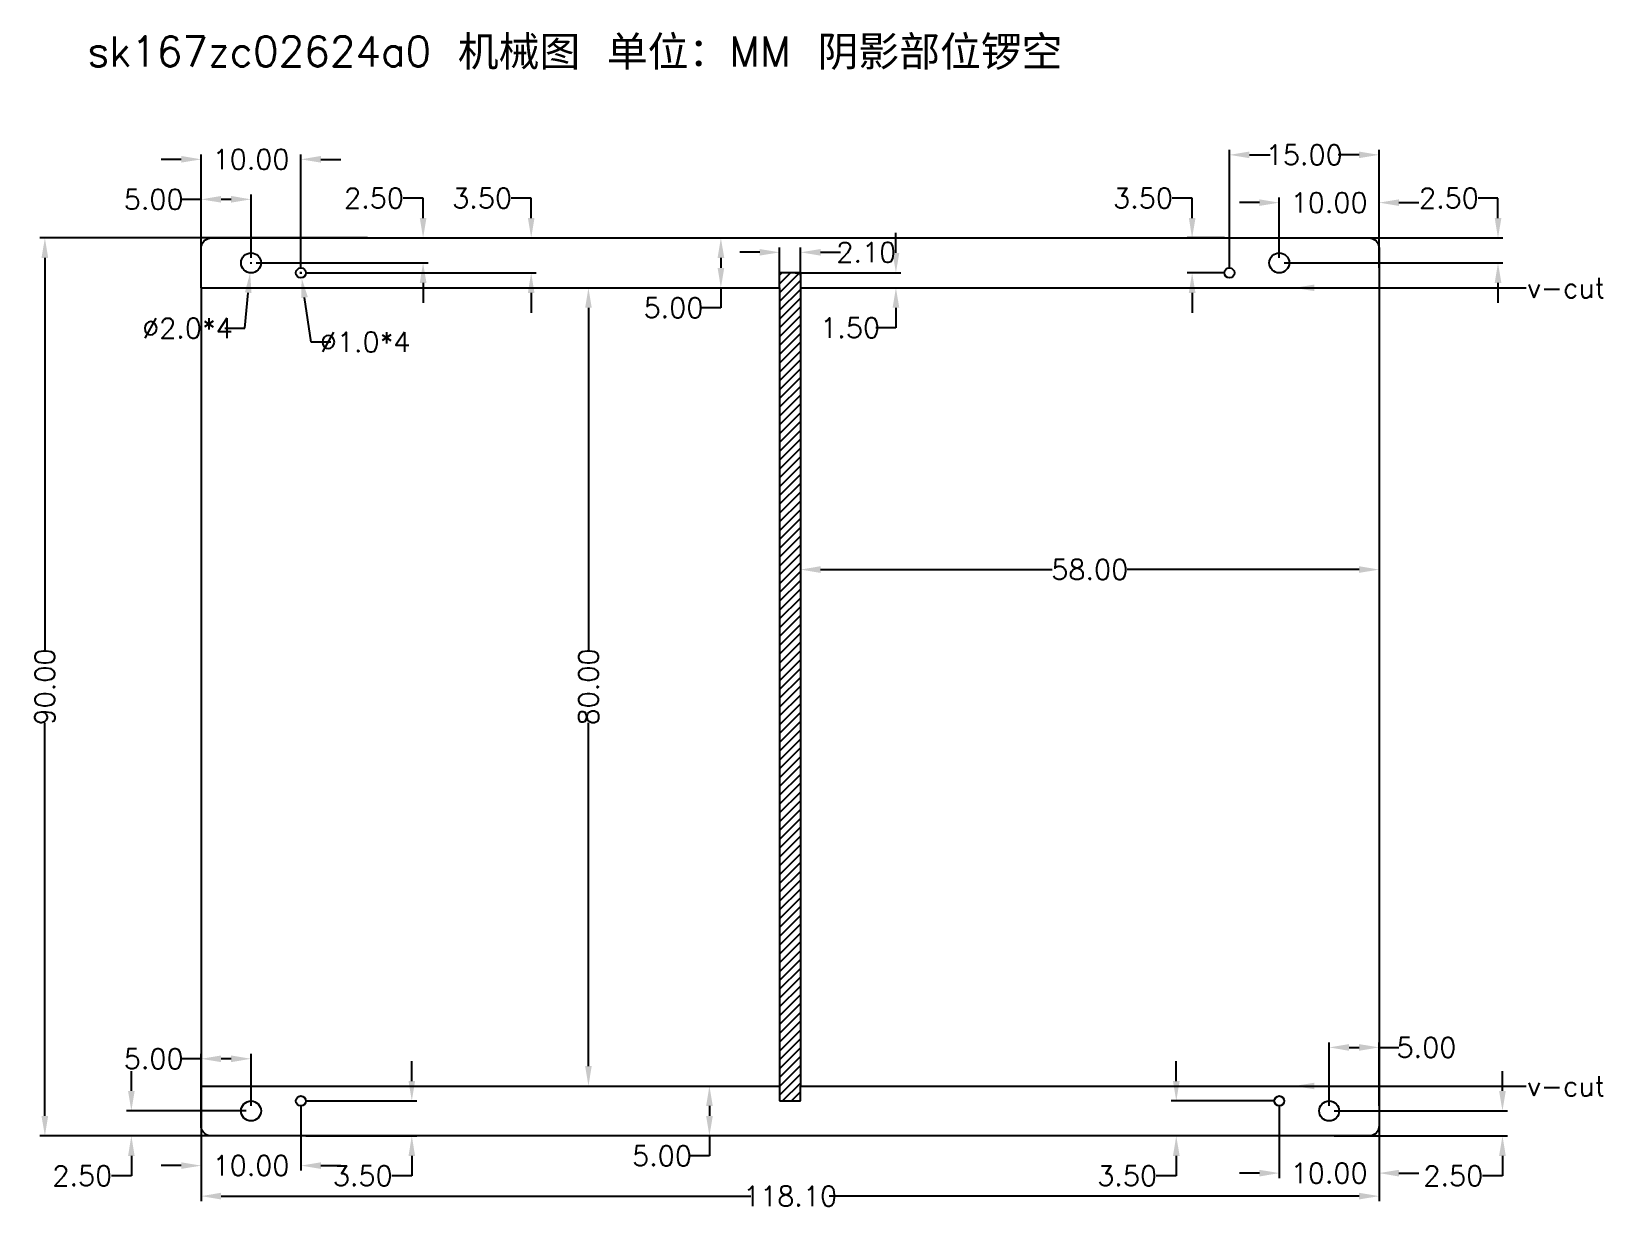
# Model space of a CAD drawing. Extents: x -17 to 142, y -7 to 111.
import ezdxf

# ---------------------------------------------------------------- set-up
doc = ezdxf.new("R2010")
doc.units = 0
doc.header["$MEASUREMENT"] = 0
doc.layers.get('0').update_dxf_attribs({"linetype": 'CONTINUOUS'})
doc.layers.get('Defpoints').update_dxf_attribs({"linetype": 'CONTINUOUS'})
doc.layers.add('SK167ZC02624A0', color=7, linetype='CONTINUOUS')
doc.styles.get("Standard").update_dxf_attribs({"font": 'txt.shx'})
doc.dimstyles.get("Standard").update_dxf_attribs({"dimtxt": 2, "dimasz": 2, "dimexe": 0.5, "dimexo": 0.5, "dimgap": 0.09, "dimtad": 0, "dimtoh": 1, "dimzin": 0, "dimdsep": 46, "dimtxsty": 'Standard', "dimcen": 0.09, "dimclrd": 1, "dimazin": 0, "dimtfac": 1, "dimtofl": 0, "dimtmove": 0, "dimatfit": 3, "dimfxl": 0, "dimtolj": 1, "dimtzin": 0, "dimarcsym": 0})

# ---------------------------------------------------------------- blocks, each defined once
blk = doc.blocks.new('*D4')
at = {"color": 0, "linetype": 'Continuous', "lineweight": -2}
for p, q in [((16.69, 90), (-16.17, 90)), ((16.69, 0), (-16.17, 0))]:
    blk.add_line(p, q, dxfattribs=at)
at = {"color": 1, "linetype": 'Continuous', "lineweight": -2}
for p, q in [((-15.67, 88), (-15.67, 48.59)), ((-15.67, 2), (-15.67, 41.41))]:
    blk.add_line(p, q, dxfattribs=at)
at = {"color": 1, "linetype": 'Continuous'}
for points in [[(-15.34, 88), (-16.01, 88), (-15.67, 90)], [(-16.01, 2), (-15.34, 2), (-15.67, 0)]]:
    blk.add_solid(points, dxfattribs=at)
at = {"layer": 'Defpoints', "color": 0, "linetype": 'Continuous'}
for p in [(17.19, 90), (-15.67, 0), (17.19, 0)]:
    blk.add_point(p, dxfattribs=at)
at = {"color": 0, "linetype": 'Continuous', "insert": (-15.67, 45), "char_height": 2, "attachment_point": 5, "rotation": 90}
blk.add_mtext('\\A1;90.00', dxfattribs=at)
blk = doc.blocks.new('*D5')
at = {"color": 0, "linetype": 'Continuous', "lineweight": -2}
for p, q in [((0, 26.98), (0, -6.54)), ((118.1, 26.98), (118.1, -6.54))]:
    blk.add_line(p, q, dxfattribs=at)
at = {"color": 1, "linetype": 'Continuous', "lineweight": -2}
for p, q in [((2, -6.04), (55.13, -6.04)), ((116.1, -6.04), (62.97, -6.04))]:
    blk.add_line(p, q, dxfattribs=at)
at = {"color": 1, "linetype": 'Continuous'}
for points in [[(2, -5.7), (2, -6.37), (0, -6.04)], [(116.1, -6.37), (116.1, -5.7), (118.1, -6.04)]]:
    blk.add_solid(points, dxfattribs=at)
at = {"layer": 'Defpoints', "color": 0, "linetype": 'Continuous'}
for p in [(0, 27.48), (118.1, 27.48), (118.1, -6.04)]:
    blk.add_point(p, dxfattribs=at)
at = {"color": 0, "linetype": 'Continuous', "insert": (59.05, -6.04), "char_height": 2, "attachment_point": 5}
blk.add_mtext('\\A1;118.10', dxfattribs=at)
blk = doc.blocks.new('*D6')
at = {"color": 0, "linetype": 'Continuous', "lineweight": -2}
for p, q in [((0, 3), (0, 8.23)), ((5, 3), (5, 8.23))]:
    blk.add_line(p, q, dxfattribs=at)
at = {"color": 1, "linetype": 'Continuous', "lineweight": -2}
for p, q in [((0, 7.73), (-2, 7.73)), ((3, 7.73), (2, 7.73))]:
    blk.add_line(p, q, dxfattribs=at)
at = {"color": 1, "linetype": 'Continuous'}
for points in [[(2, 8.06), (2, 7.39), (0, 7.73)], [(3, 7.39), (3, 8.06), (5, 7.73)]]:
    blk.add_solid(points, dxfattribs=at)
at = {"layer": 'Defpoints', "color": 0, "linetype": 'Continuous'}
for p in [(0, 7.73), (0, 2.5), (5, 2.5)]:
    blk.add_point(p, dxfattribs=at)
at = {"color": 0, "linetype": 'Continuous', "insert": (-4.76, 7.73), "char_height": 2, "attachment_point": 5}
blk.add_mtext('\\A1;5.00', dxfattribs=at)
blk = doc.blocks.new('*D7')
at = {"color": 0, "linetype": 'Continuous', "lineweight": -2}
for p, q in [((0, 3), (0, -3.48)), ((10, 3), (10, -3.48))]:
    blk.add_line(p, q, dxfattribs=at)
at = {"color": 1, "linetype": 'Continuous', "lineweight": -2}
for p, q in [((-2, -2.98), (-4, -2.98)), ((12, -2.98), (14, -2.98))]:
    blk.add_line(p, q, dxfattribs=at)
at = {"color": 1, "linetype": 'Continuous'}
for points in [[(-2, -3.31), (-2, -2.65), (0, -2.98)], [(12, -2.65), (12, -3.31), (10, -2.98)]]:
    blk.add_solid(points, dxfattribs=at)
at = {"layer": 'Defpoints', "color": 0, "linetype": 'Continuous'}
for p in [(0, 3.5), (10, 3.5), (0, -2.98)]:
    blk.add_point(p, dxfattribs=at)
at = {"color": 0, "linetype": 'Continuous', "insert": (5, -2.98), "char_height": 2, "attachment_point": 5}
blk.add_mtext('\\A1;10.00', dxfattribs=at)
blk = doc.blocks.new('*D8')
at = {"color": 1, "linetype": 'Continuous', "lineweight": -2}
for p, q in [((-7, 4.5), (-7, 6.5)), ((-7, -2), (-7, -4)), ((-7, -4), (-9, -4))]:
    blk.add_line(p, q, dxfattribs=at)
at = {"color": 0, "linetype": 'Continuous', "lineweight": -2}
for p, q in [((4.5, 2.5), (-7.5, 2.5)), ((4.5, 0), (-7.5, 0))]:
    blk.add_line(p, q, dxfattribs=at)
at = {"color": 1, "linetype": 'Continuous'}
for points in [[(-7.33, 4.5), (-6.67, 4.5), (-7, 2.5)], [(-6.67, -2), (-7.33, -2), (-7, 0)]]:
    blk.add_solid(points, dxfattribs=at)
at = {"layer": 'Defpoints', "color": 0, "linetype": 'Continuous'}
for p in [(5, 2.5), (-7, 0), (5, 0)]:
    blk.add_point(p, dxfattribs=at)
at = {"color": 0, "linetype": 'Continuous', "insert": (-11.92, -4), "char_height": 2, "attachment_point": 5}
blk.add_mtext('\\A1;2.50', dxfattribs=at)
blk = doc.blocks.new('*D9')
at = {"color": 1, "linetype": 'Continuous', "lineweight": -2}
for p, q in [((21.12, 5.5), (21.12, 7.5)), ((21.12, -2), (21.12, -4)), ((21.12, -4), (19.12, -4))]:
    blk.add_line(p, q, dxfattribs=at)
at = {"color": 0, "linetype": 'Continuous', "lineweight": -2}
for p, q in [((10.5, 3.5), (21.62, 3.5)), ((10.5, 0), (21.62, 0))]:
    blk.add_line(p, q, dxfattribs=at)
at = {"color": 1, "linetype": 'Continuous'}
for points in [[(20.79, 5.5), (21.45, 5.5), (21.12, 3.5)], [(21.45, -2), (20.79, -2), (21.12, 0)]]:
    blk.add_solid(points, dxfattribs=at)
at = {"layer": 'Defpoints', "color": 0, "linetype": 'Continuous'}
for p in [(10, 3.5), (10, 0), (21.12, 0)]:
    blk.add_point(p, dxfattribs=at)
at = {"color": 0, "linetype": 'Continuous', "insert": (16.2, -4), "char_height": 2, "attachment_point": 5}
blk.add_mtext('\\A1;3.50', dxfattribs=at)
blk = doc.blocks.new('*D10')
at = {"color": 0, "linetype": 'Continuous', "lineweight": -2}
for p, q in [((113.1, 3), (113.1, 9.37)), ((118.1, 3), (118.1, 9.37))]:
    blk.add_line(p, q, dxfattribs=at)
at = {"color": 1, "linetype": 'Continuous', "lineweight": -2}
for p, q in [((115.1, 8.87), (116.1, 8.87)), ((118.1, 8.87), (120.1, 8.87))]:
    blk.add_line(p, q, dxfattribs=at)
at = {"color": 1, "linetype": 'Continuous'}
for points in [[(115.1, 9.2), (115.1, 8.53), (113.1, 8.87)], [(116.1, 8.53), (116.1, 9.2), (118.1, 8.87)]]:
    blk.add_solid(points, dxfattribs=at)
at = {"layer": 'Defpoints', "color": 0, "linetype": 'Continuous'}
for p in [(118.1, 8.87), (113.1, 2.5), (118.1, 2.5)]:
    blk.add_point(p, dxfattribs=at)
at = {"color": 0, "linetype": 'Continuous', "insert": (122.86, 8.87), "char_height": 2, "attachment_point": 5}
blk.add_mtext('\\A1;5.00', dxfattribs=at)
blk = doc.blocks.new('*D11')
at = {"color": 0, "linetype": 'Continuous', "lineweight": -2}
for p, q in [((108.1, 3), (108.1, -4.23)), ((118.1, 3), (118.1, -4.23))]:
    blk.add_line(p, q, dxfattribs=at)
at = {"color": 1, "linetype": 'Continuous', "lineweight": -2}
for p, q in [((106.1, -3.73), (104.1, -3.73)), ((120.1, -3.73), (122.1, -3.73))]:
    blk.add_line(p, q, dxfattribs=at)
at = {"color": 1, "linetype": 'Continuous'}
for points in [[(106.1, -4.07), (106.1, -3.4), (108.1, -3.73)], [(120.1, -3.4), (120.1, -4.07), (118.1, -3.73)]]:
    blk.add_solid(points, dxfattribs=at)
at = {"layer": 'Defpoints', "color": 0, "linetype": 'Continuous'}
for p in [(108.1, 3.5), (118.1, 3.5), (118.1, -3.73)]:
    blk.add_point(p, dxfattribs=at)
at = {"color": 0, "linetype": 'Continuous', "insert": (113.1, -3.73), "char_height": 2, "attachment_point": 5}
blk.add_mtext('\\A1;10.00', dxfattribs=at)
blk = doc.blocks.new('*D12')
at = {"color": 1, "linetype": 'Continuous', "lineweight": -2}
for p, q in [((130.48, 4.5), (130.48, 6.5)), ((130.48, -2), (130.48, -4)), ((130.48, -4), (128.48, -4))]:
    blk.add_line(p, q, dxfattribs=at)
at = {"color": 0, "linetype": 'Continuous', "lineweight": -2}
for p, q in [((113.6, 2.5), (130.98, 2.5)), ((113.6, 0), (130.98, 0))]:
    blk.add_line(p, q, dxfattribs=at)
at = {"color": 1, "linetype": 'Continuous'}
for points in [[(130.14, 4.5), (130.81, 4.5), (130.48, 2.5)], [(130.81, -2), (130.14, -2), (130.48, 0)]]:
    blk.add_solid(points, dxfattribs=at)
at = {"layer": 'Defpoints', "color": 0, "linetype": 'Continuous'}
for p in [(113.1, 2.5), (113.1, 0), (130.48, 0)]:
    blk.add_point(p, dxfattribs=at)
at = {"color": 0, "linetype": 'Continuous', "insert": (125.55, -4), "char_height": 2, "attachment_point": 5}
blk.add_mtext('\\A1;2.50', dxfattribs=at)
blk = doc.blocks.new('*D13')
at = {"color": 1, "linetype": 'Continuous', "lineweight": -2}
for p, q in [((97.77, 5.5), (97.77, 7.5)), ((97.77, -2), (97.77, -4)), ((97.77, -4), (95.77, -4))]:
    blk.add_line(p, q, dxfattribs=at)
at = {"color": 0, "linetype": 'Continuous', "lineweight": -2}
for p, q in [((107.6, 3.5), (97.27, 3.5)), ((107.6, 0), (97.27, 0))]:
    blk.add_line(p, q, dxfattribs=at)
at = {"color": 1, "linetype": 'Continuous'}
for points in [[(97.44, 5.5), (98.11, 5.5), (97.77, 3.5)], [(98.11, -2), (97.44, -2), (97.77, 0)]]:
    blk.add_solid(points, dxfattribs=at)
at = {"layer": 'Defpoints', "color": 0, "linetype": 'Continuous'}
for p in [(108.1, 3.5), (97.77, 0), (108.1, 0)]:
    blk.add_point(p, dxfattribs=at)
at = {"color": 0, "linetype": 'Continuous', "insert": (92.85, -4), "char_height": 2, "attachment_point": 5}
blk.add_mtext('\\A1;3.50', dxfattribs=at)
blk = doc.blocks.new('*D14')
at = {"color": 0, "linetype": 'Continuous', "lineweight": -2}
for p, q in [((108.1, 88), (108.1, 94.04)), ((118.1, 88), (118.1, 94.04))]:
    blk.add_line(p, q, dxfattribs=at)
at = {"color": 1, "linetype": 'Continuous', "lineweight": -2}
for p, q in [((106.1, 93.54), (104.1, 93.54)), ((120.1, 93.54), (122.1, 93.54))]:
    blk.add_line(p, q, dxfattribs=at)
at = {"color": 1, "linetype": 'Continuous'}
for points in [[(106.1, 93.21), (106.1, 93.87), (108.1, 93.54)], [(120.1, 93.87), (120.1, 93.21), (118.1, 93.54)]]:
    blk.add_solid(points, dxfattribs=at)
at = {"layer": 'Defpoints', "color": 0, "linetype": 'Continuous'}
for p in [(118.1, 93.54), (108.1, 87.5), (118.1, 87.5)]:
    blk.add_point(p, dxfattribs=at)
at = {"color": 0, "linetype": 'Continuous', "insert": (113.1, 93.54), "char_height": 2, "attachment_point": 5}
blk.add_mtext('\\A1;10.00', dxfattribs=at)
blk = doc.blocks.new('*D15')
at = {"color": 0, "linetype": 'Continuous', "lineweight": -2}
for p, q in [((103.1, 87), (103.1, 98.83)), ((118.1, 87), (118.1, 98.83))]:
    blk.add_line(p, q, dxfattribs=at)
at = {"color": 1, "linetype": 'Continuous', "lineweight": -2}
for p, q in [((105.1, 98.33), (107.18, 98.33)), ((116.1, 98.33), (114.02, 98.33))]:
    blk.add_line(p, q, dxfattribs=at)
at = {"color": 1, "linetype": 'Continuous'}
for points in [[(105.1, 98.66), (105.1, 98), (103.1, 98.33)], [(116.1, 98), (116.1, 98.66), (118.1, 98.33)]]:
    blk.add_solid(points, dxfattribs=at)
at = {"layer": 'Defpoints', "color": 0, "linetype": 'Continuous'}
for p in [(118.1, 98.33), (103.1, 86.5), (118.1, 86.5)]:
    blk.add_point(p, dxfattribs=at)
at = {"color": 0, "linetype": 'Continuous', "insert": (110.6, 98.33), "char_height": 2, "attachment_point": 5}
blk.add_mtext('\\A1;15.00', dxfattribs=at)
blk = doc.blocks.new('*D16')
at = {"color": 1, "linetype": 'Continuous', "lineweight": -2}
for p, q in [((130.03, 94), (128.03, 94)), ((130.03, 92), (130.03, 94)), ((130.03, 85.5), (130.03, 83.5))]:
    blk.add_line(p, q, dxfattribs=at)
at = {"color": 0, "linetype": 'Continuous', "lineweight": -2}
for p, q in [((108.6, 90), (130.53, 90)), ((108.6, 87.5), (130.53, 87.5))]:
    blk.add_line(p, q, dxfattribs=at)
at = {"color": 1, "linetype": 'Continuous'}
for points in [[(129.7, 92), (130.37, 92), (130.03, 90)], [(130.37, 85.5), (129.7, 85.5), (130.03, 87.5)]]:
    blk.add_solid(points, dxfattribs=at)
at = {"layer": 'Defpoints', "color": 0, "linetype": 'Continuous'}
for p in [(108.1, 90), (130.03, 90), (108.1, 87.5)]:
    blk.add_point(p, dxfattribs=at)
at = {"color": 0, "linetype": 'Continuous', "insert": (125.11, 94), "char_height": 2, "attachment_point": 5}
blk.add_mtext('\\A1;2.50', dxfattribs=at)
blk = doc.blocks.new('*D17')
at = {"color": 1, "linetype": 'Continuous', "lineweight": -2}
for p, q in [((99.36, 94), (97.36, 94)), ((99.36, 92), (99.36, 94)), ((99.36, 84.5), (99.36, 82.5))]:
    blk.add_line(p, q, dxfattribs=at)
at = {"color": 0, "linetype": 'Continuous', "lineweight": -2}
for p, q in [((102.6, 90), (98.86, 90)), ((102.6, 86.5), (98.86, 86.5))]:
    blk.add_line(p, q, dxfattribs=at)
at = {"color": 1, "linetype": 'Continuous'}
for points in [[(99.03, 92), (99.7, 92), (99.36, 90)], [(99.7, 84.5), (99.03, 84.5), (99.36, 86.5)]]:
    blk.add_solid(points, dxfattribs=at)
at = {"layer": 'Defpoints', "color": 0, "linetype": 'Continuous'}
for p in [(99.36, 90), (103.1, 90), (103.1, 86.5)]:
    blk.add_point(p, dxfattribs=at)
at = {"color": 0, "linetype": 'Continuous', "insert": (94.44, 94), "char_height": 2, "attachment_point": 5}
blk.add_mtext('\\A1;3.50', dxfattribs=at)
blk = doc.blocks.new('*D18')
at = {"color": 0, "linetype": 'Continuous', "lineweight": -2}
for p, q in [((0, 88), (0, 94.37)), ((5, 88), (5, 94.37))]:
    blk.add_line(p, q, dxfattribs=at)
at = {"color": 1, "linetype": 'Continuous', "lineweight": -2}
for p, q in [((0, 93.87), (-2, 93.87)), ((3, 93.87), (2, 93.87))]:
    blk.add_line(p, q, dxfattribs=at)
at = {"color": 1, "linetype": 'Continuous'}
for points in [[(2, 94.21), (2, 93.54), (0, 93.87)], [(3, 93.54), (3, 94.21), (5, 93.87)]]:
    blk.add_solid(points, dxfattribs=at)
at = {"layer": 'Defpoints', "color": 0, "linetype": 'Continuous'}
for p in [(0, 93.87), (0, 87.5), (5, 87.5)]:
    blk.add_point(p, dxfattribs=at)
at = {"color": 0, "linetype": 'Continuous', "insert": (-4.76, 93.87), "char_height": 2, "attachment_point": 5}
blk.add_mtext('\\A1;5.00', dxfattribs=at)
blk = doc.blocks.new('*D19')
at = {"color": 1, "linetype": 'Continuous', "lineweight": -2}
for p, q in [((-2, 97.88), (-4, 97.88)), ((12, 97.88), (14, 97.88))]:
    blk.add_line(p, q, dxfattribs=at)
at = {"color": 0, "linetype": 'Continuous', "lineweight": -2}
for p, q in [((0, 87), (0, 98.38)), ((10, 87), (10, 98.38))]:
    blk.add_line(p, q, dxfattribs=at)
at = {"color": 1, "linetype": 'Continuous'}
for points in [[(-2, 97.55), (-2, 98.22), (0, 97.88)], [(12, 98.22), (12, 97.55), (10, 97.88)]]:
    blk.add_solid(points, dxfattribs=at)
at = {"layer": 'Defpoints', "color": 0, "linetype": 'Continuous'}
for p in [(0, 97.88), (0, 86.5), (10, 86.5)]:
    blk.add_point(p, dxfattribs=at)
at = {"color": 0, "linetype": 'Continuous', "insert": (5, 97.88), "char_height": 2, "attachment_point": 5}
blk.add_mtext('\\A1;10.00', dxfattribs=at)
blk = doc.blocks.new('*D20')
at = {"color": 1, "linetype": 'Continuous', "lineweight": -2}
for p, q in [((22.25, 94), (20.25, 94)), ((22.25, 92), (22.25, 94)), ((22.25, 85.5), (22.25, 83.5))]:
    blk.add_line(p, q, dxfattribs=at)
at = {"color": 0, "linetype": 'Continuous', "lineweight": -2}
for p, q in [((5.5, 90), (22.75, 90)), ((5.5, 87.5), (22.75, 87.5))]:
    blk.add_line(p, q, dxfattribs=at)
at = {"color": 1, "linetype": 'Continuous'}
for points in [[(21.92, 92), (22.59, 92), (22.25, 90)], [(22.59, 85.5), (21.92, 85.5), (22.25, 87.5)]]:
    blk.add_solid(points, dxfattribs=at)
at = {"layer": 'Defpoints', "color": 0, "linetype": 'Continuous'}
for p in [(5, 90), (22.25, 90), (5, 87.5)]:
    blk.add_point(p, dxfattribs=at)
at = {"color": 0, "linetype": 'Continuous', "insert": (17.33, 94), "char_height": 2, "attachment_point": 5}
blk.add_mtext('\\A1;2.50', dxfattribs=at)
blk = doc.blocks.new('*D21')
at = {"color": 1, "linetype": 'Continuous', "lineweight": -2}
for p, q in [((33.09, 94), (31.09, 94)), ((33.09, 92), (33.09, 94)), ((33.09, 84.5), (33.09, 82.5))]:
    blk.add_line(p, q, dxfattribs=at)
at = {"color": 0, "linetype": 'Continuous', "lineweight": -2}
for p, q in [((10.5, 90), (33.59, 90)), ((10.5, 86.5), (33.59, 86.5))]:
    blk.add_line(p, q, dxfattribs=at)
at = {"color": 1, "linetype": 'Continuous'}
for points in [[(32.76, 92), (33.42, 92), (33.09, 90)], [(33.42, 84.5), (32.76, 84.5), (33.09, 86.5)]]:
    blk.add_solid(points, dxfattribs=at)
at = {"layer": 'Defpoints', "color": 0, "linetype": 'Continuous'}
for p in [(10, 90), (33.09, 90), (10, 86.5)]:
    blk.add_point(p, dxfattribs=at)
at = {"color": 0, "linetype": 'Continuous', "insert": (28.17, 94), "char_height": 2, "attachment_point": 5}
blk.add_mtext('\\A1;3.50', dxfattribs=at)
blk = doc.blocks.new('*D22')
at = {"color": 0, "linetype": 'Continuous', "lineweight": -2}
for p, q in [((51.61, 90), (51.61, 90)), ((51.61, 85), (51.61, 85))]:
    blk.add_line(p, q, dxfattribs=at)
at = {"color": 1, "linetype": 'Continuous', "lineweight": -2}
for p, q in [((52.11, 88), (52.11, 87)), ((52.11, 85), (52.11, 83)), ((52.11, 83), (50.11, 83))]:
    blk.add_line(p, q, dxfattribs=at)
at = {"color": 1, "linetype": 'Continuous'}
for points in [[(52.45, 88), (51.78, 88), (52.11, 90)], [(51.78, 87), (52.45, 87), (52.11, 85)]]:
    blk.add_solid(points, dxfattribs=at)
at = {"layer": 'Defpoints', "color": 0, "linetype": 'Continuous'}
for p in [(52.11, 90), (52.11, 85), (52.11, 85)]:
    blk.add_point(p, dxfattribs=at)
at = {"color": 0, "linetype": 'Continuous', "insert": (47.36, 83), "char_height": 2, "attachment_point": 5}
blk.add_mtext('\\A1;5.00', dxfattribs=at)
blk = doc.blocks.new('*D23')
at = {"color": 1, "linetype": 'Continuous', "lineweight": -2}
for p, q in [((56, 88.56), (54, 88.56)), ((62.1, 88.56), (64.1, 88.56))]:
    blk.add_line(p, q, dxfattribs=at)
at = {"color": 0, "linetype": 'Continuous', "lineweight": -2}
for p, q in [((58, 86.25), (58, 89.06)), ((60.1, 86.25), (60.1, 89.06))]:
    blk.add_line(p, q, dxfattribs=at)
at = {"color": 1, "linetype": 'Continuous'}
for points in [[(56, 88.23), (56, 88.89), (58, 88.56)], [(62.1, 88.89), (62.1, 88.23), (60.1, 88.56)]]:
    blk.add_solid(points, dxfattribs=at)
at = {"layer": 'Defpoints', "color": 0, "linetype": 'Continuous'}
for p in [(60.1, 88.56), (58, 85.75), (60.1, 85.75)]:
    blk.add_point(p, dxfattribs=at)
at = {"color": 0, "linetype": 'Continuous', "insert": (66.69, 88.56), "char_height": 2, "attachment_point": 5}
blk.add_mtext('\\A1;2.10', dxfattribs=at)
blk = doc.blocks.new('*D24')
at = {"color": 1, "linetype": 'Continuous', "lineweight": -2}
for p, q in [((69.66, 88.5), (69.66, 90.5)), ((69.66, 83), (69.66, 81)), ((69.66, 81), (67.66, 81))]:
    blk.add_line(p, q, dxfattribs=at)
at = {"color": 0, "linetype": 'Continuous', "lineweight": -2}
for p, q in [((59.55, 86.5), (70.16, 86.5)), ((63.46, 85), (70.16, 85))]:
    blk.add_line(p, q, dxfattribs=at)
at = {"color": 1, "linetype": 'Continuous'}
for points in [[(69.33, 88.5), (70, 88.5), (69.66, 86.5)], [(70, 83), (69.33, 83), (69.66, 85)]]:
    blk.add_solid(points, dxfattribs=at)
at = {"layer": 'Defpoints', "color": 0, "linetype": 'Continuous'}
for p in [(59.05, 86.5), (62.96, 85), (69.66, 85)]:
    blk.add_point(p, dxfattribs=at)
at = {"color": 0, "linetype": 'Continuous', "insert": (65.07, 81), "char_height": 2, "attachment_point": 5}
blk.add_mtext('\\A1;1.50', dxfattribs=at)
blk = doc.blocks.new('*D25')
at = {"color": 0, "linetype": 'Continuous', "lineweight": -2}
for p, q in [((60.1, 57.26), (60.1, 57.26)), ((118.1, 57.26), (118.1, 57.26))]:
    blk.add_line(p, q, dxfattribs=at)
at = {"color": 1, "linetype": 'Continuous', "lineweight": -2}
for p, q in [((62.1, 56.76), (85.34, 56.76)), ((116.1, 56.76), (92.86, 56.76))]:
    blk.add_line(p, q, dxfattribs=at)
at = {"color": 1, "linetype": 'Continuous'}
for points in [[(62.1, 57.1), (62.1, 56.43), (60.1, 56.76)], [(116.1, 56.43), (116.1, 57.1), (118.1, 56.76)]]:
    blk.add_solid(points, dxfattribs=at)
at = {"layer": 'Defpoints', "color": 0, "linetype": 'Continuous'}
for p in [(60.1, 56.76), (118.1, 56.76), (118.1, 56.76)]:
    blk.add_point(p, dxfattribs=at)
at = {"color": 0, "linetype": 'Continuous', "insert": (89.1, 56.76), "char_height": 2, "attachment_point": 5}
blk.add_mtext('\\A1;58.00', dxfattribs=at)
blk = doc.blocks.new('*D26')
at = {"color": 0, "linetype": 'Continuous', "lineweight": -2}
for p, q in [((38.33, 85), (38.33, 85)), ((38.33, 5), (38.33, 5))]:
    blk.add_line(p, q, dxfattribs=at)
at = {"color": 1, "linetype": 'Continuous', "lineweight": -2}
for p, q in [((38.83, 83), (38.83, 48.59)), ((38.83, 7), (38.83, 41.41))]:
    blk.add_line(p, q, dxfattribs=at)
at = {"color": 1, "linetype": 'Continuous'}
for points in [[(39.16, 83), (38.5, 83), (38.83, 85)], [(38.5, 7), (39.16, 7), (38.83, 5)]]:
    blk.add_solid(points, dxfattribs=at)
at = {"layer": 'Defpoints', "color": 0, "linetype": 'Continuous'}
for p in [(38.83, 85), (38.83, 5), (38.83, 5)]:
    blk.add_point(p, dxfattribs=at)
at = {"color": 0, "linetype": 'Continuous', "insert": (38.83, 45), "char_height": 2, "attachment_point": 5, "rotation": 90}
blk.add_mtext('\\A1;80.00', dxfattribs=at)
blk = doc.blocks.new('*D27')
at = {"color": 0, "linetype": 'Continuous', "lineweight": -2}
for p, q in [((50.46, 5), (50.46, 5)), ((50.46, 0), (50.46, 0))]:
    blk.add_line(p, q, dxfattribs=at)
at = {"color": 1, "linetype": 'Continuous', "lineweight": -2}
for p, q in [((50.96, 3), (50.96, 2)), ((50.96, 0), (50.96, -2)), ((50.96, -2), (48.96, -2))]:
    blk.add_line(p, q, dxfattribs=at)
at = {"color": 1, "linetype": 'Continuous'}
for points in [[(51.3, 3), (50.63, 3), (50.96, 5)], [(50.63, 2), (51.3, 2), (50.96, 0)]]:
    blk.add_solid(points, dxfattribs=at)
at = {"layer": 'Defpoints', "color": 0, "linetype": 'Continuous'}
for p in [(50.96, 5), (50.96, 0), (50.96, 0)]:
    blk.add_point(p, dxfattribs=at)
at = {"color": 0, "linetype": 'Continuous', "insert": (46.21, -2), "char_height": 2, "attachment_point": 5}
blk.add_mtext('\\A1;5.00', dxfattribs=at)

msp = doc.modelspace()

# ---------------------------------------------------------------- hatches: boundary and pattern name
at = {"linetype": 'Continuous'}
h = msp.add_hatch(dxfattribs=at)
h.set_pattern_fill('ANSI31', color=256, scale=5, style=0)
h.paths.add_polyline_path([(60.1, 85), (60.1, 86.5), (58, 86.5), (58, 85), (58, 5), (58, 3.5), (60.1, 3.5), (60.1, 5)])

# ---------------------------------------------------------------- linework, layer by layer
for p, q in [((4.91, 87.5), (5.09, 87.5)), ((5, 87.41), (5, 87.59)), ((9.91, 86.5), (10.09, 86.5)), ((10, 86.41), (10, 86.59))]:
    msp.add_line(p, q, dxfattribs=at)
at = {"color": 1, "linetype": 'Continuous'}
for p, q in [((4.382, 80.952), (4.718, 84.513)), ((11.014, 79.572), (10.362, 84.026)), ((2.382, 80.952), (4.382, 80.952)), ((13.014, 79.572), (11.014, 79.572))]:
    msp.add_line(p, q, dxfattribs=at)
for centre, radius in [((5, 87.5), 1), ((108.1, 87.5), 1), ((10, 86.5), 0.5), ((103.1, 86.5), 0.5), ((5, 2.5), 1), ((10, 3.5), 0.5), ((108.1, 3.5), 0.5), ((113.1, 2.5), 1)]:
    msp.add_circle(centre, radius)
for points in [[(5.05, 84.482), (4.386, 84.545), (4.906, 86.504)], [(10.692, 84.075), (10.032, 83.978), (10.072, 86.005)]]:
    msp.add_solid(points, dxfattribs=at)
at = {"layer": 'SK167ZC02624A0'}
for p, q in [((0.012, 89.158), (0.05, 89.311)), ((0.05, 89.311), (0.111, 89.457)), ((0.111, 89.457), (0.194, 89.592)), ((0.194, 89.592), (0.297, 89.712)), ((0.297, 89.712), (0.418, 89.813)), ((0.418, 89.813), (0.554, 89.895)), ((0.554, 89.895), (0.701, 89.954)), ((0.701, 89.954), (0.855, 89.989)), ((0.855, 89.989), (1, 90)), ((1, 90), (117.1, 90)), ((117.1, 90), (117.258, 89.988)), ((117.258, 89.988), (117.411, 89.95)), ((117.411, 89.95), (117.557, 89.889)), ((117.557, 89.889), (117.692, 89.806)), ((117.692, 89.806), (117.812, 89.703)), ((117.812, 89.703), (117.913, 89.582)), ((117.913, 89.582), (117.995, 89.446)), ((117.995, 89.446), (118.054, 89.299)), ((118.054, 89.299), (118.089, 89.145)), ((0, 89), (0.012, 89.158)), ((0, 85), (0, 89)), ((118.089, 89.145), (118.1, 89)), ((118.1, 89), (118.1, 85)), ((58, 85), (58, 86.5)), ((60.1, 86.5), (58, 86.5)), ((60.1, 86.5), (60.1, 85)), ((0, 85), (0, 5)), ((0, 85), (58, 85)), ((58, 85), (58, 5)), ((60.1, 85), (60.1, 5)), ((60.1, 85), (118.1, 85)), ((118.1, 85), (118.1, 5)), ((0, 1), (0, 5)), ((0, 5), (58, 5)), ((58, 5), (58, 3.5)), ((60.1, 3.5), (60.1, 5)), ((60.1, 5), (118.1, 5)), ((118.1, 5), (118.1, 1)), ((58, 3.5), (60.1, 3.5)), ((0.011, 0.855), (0, 1)), ((0.046, 0.701), (0.011, 0.855)), ((0.105, 0.554), (0.046, 0.701)), ((0.187, 0.418), (0.105, 0.554)), ((0.288, 0.297), (0.187, 0.418)), ((0.408, 0.194), (0.288, 0.297)), ((0.543, 0.111), (0.408, 0.194)), ((0.689, 0.05), (0.543, 0.111)), ((0.842, 0.012), (0.689, 0.05)), ((1, 0), (0.842, 0.012)), ((117.1, 0), (1, 0)), ((117.245, 0.011), (117.1, 0)), ((117.399, 0.046), (117.245, 0.011)), ((117.546, 0.105), (117.399, 0.046)), ((117.682, 0.187), (117.546, 0.105)), ((117.803, 0.288), (117.682, 0.187)), ((117.906, 0.408), (117.803, 0.288)), ((117.989, 0.543), (117.906, 0.408)), ((118.05, 0.689), (117.989, 0.543)), ((118.087, 0.842), (118.05, 0.689)), ((118.1, 1), (118.087, 0.842))]:
    msp.add_line(p, q, dxfattribs=at)

# ---------------------------------------------------------------- texts
at = {"linetype": 'Continuous', "insert": (-11.399, 110.2), "char_height": 3, "width": 131.74196, "attachment_point": 1}
msp.add_mtext('sk167zc02624a0 {\\fSimSun|b0|i0|c134|p2;机械图} {\\fSimSun|b0|i0|c134|p2;单位：}MM {\\fSimSun|b0|i0|c134|p2;阴影部位锣空}', dxfattribs=at)
at = {"linetype": 'Continuous', "char_height": 2}
for s, insert, attachment_point in [('v-cut', (132.953, 86), 1), ('%%C2.0*4', (-1.375, 80.952), 5), ('%%C1.0*4', (16.438, 79.572), 5), ('v-cut', (132.953, 6), 1)]:
    msp.add_mtext(s, dxfattribs=dict(at, insert=insert, attachment_point=attachment_point))

# ---------------------------------------------------------------- dimensions: what is measured, and where the dimension line sits
at = {"linetype": 'Continuous'}
for base, p1, p2, picture, middle in [((0, 97.884), (10, 86.5), (0, 86.5), '*D19', (5, 97.884)), ((118.1, 98.329), (103.1, 86.5), (118.1, 86.5), '*D15', (110.6, 98.329)), ((0, 93.874), (5, 87.5), (0, 87.5), '*D18', (-4.757, 93.874)), ((118.1, 93.541), (108.1, 87.5), (118.1, 87.5), '*D14', (113.1, 93.541)), ((60.1, 88.559), (58, 85.75), (60.1, 85.75), '*D23', (66.69, 88.559)), ((118.1, 56.762), (60.1, 56.762), (118.1, 56.762), '*D25', (89.1, 56.762)), ((118.1, -6.037), (0, 27.482), (118.1, 27.482), '*D5', (59.05, -6.037)), ((118.1, 8.868), (113.1, 2.5), (118.1, 2.5), '*D10', (122.857, 8.868)), ((0, 7.727), (5, 2.5), (0, 2.5), '*D6', (-4.757, 7.727)), ((0, -2.979), (10, 3.5), (0, 3.5), '*D7', (5, -2.979)), ((118.1, -3.735), (108.1, 3.5), (118.1, 3.5), '*D11', (113.1, -3.735))]:
    dim = msp.add_linear_dim(base=base, p1=p1, p2=p2, dimstyle='Standard', dxfattribs=at)
    dim.commit()
    dim.dimension.update_dxf_attribs({"geometry": picture, "text_midpoint": middle})
for base, p1, p2, picture, middle in [((22.254, 90), (5, 87.5), (5, 90), '*D20', (17.331, 94)), ((33.088, 90), (10, 86.5), (10, 90), '*D21', (28.165, 94)), ((99.364, 90), (103.1, 86.5), (103.1, 90), '*D17', (94.441, 94)), ((130.033, 90), (108.1, 87.5), (108.1, 90), '*D16', (125.11, 94)), ((-15.673, 0), (17.193, 90), (17.193, 0), '*D4', (-15.673, 45)), ((52.113, 85), (52.113, 90), (52.113, 85), '*D22', (47.356, 83)), ((69.664, 85), (59.05, 86.5), (62.958, 85), '*D24', (65.074, 81)), ((38.829, 5), (38.829, 85), (38.829, 5), '*D26', (38.829, 45)), ((-7.001, 0), (5, 2.5), (5, 0), '*D8', (-11.924, -4)), ((21.12, 0), (10, 3.5), (10, 0), '*D9', (16.197, -4)), ((97.773, 0), (108.1, 3.5), (108.1, 0), '*D13', (92.85, -4)), ((130.477, 0), (113.1, 2.5), (113.1, 0), '*D12', (125.553, -4)), ((50.963, 0), (50.963, 5), (50.963, 0), '*D27', (46.206, -2))]:
    dim = msp.add_linear_dim(base=base, p1=p1, p2=p2, angle=90, dimstyle='Standard', dxfattribs=at)
    dim.commit()
    dim.dimension.update_dxf_attribs({"geometry": picture, "text_midpoint": middle})

# ---------------------------------------------------------------- leaders
at = {"linetype": 'Continuous', "annotation_type": 0, "has_hookline": 1, "hookline_direction": 0, "text_width": 9.333}
for points in [[(109.612, 85), (132.863, 85)], [(109.612, 5), (132.863, 5)]]:
    msp.add_leader(points, dimstyle='Standard', override={"dimgap": 0.09, "dimtad": 0}, dxfattribs=at)

doc.saveas('drawing.dxf')
